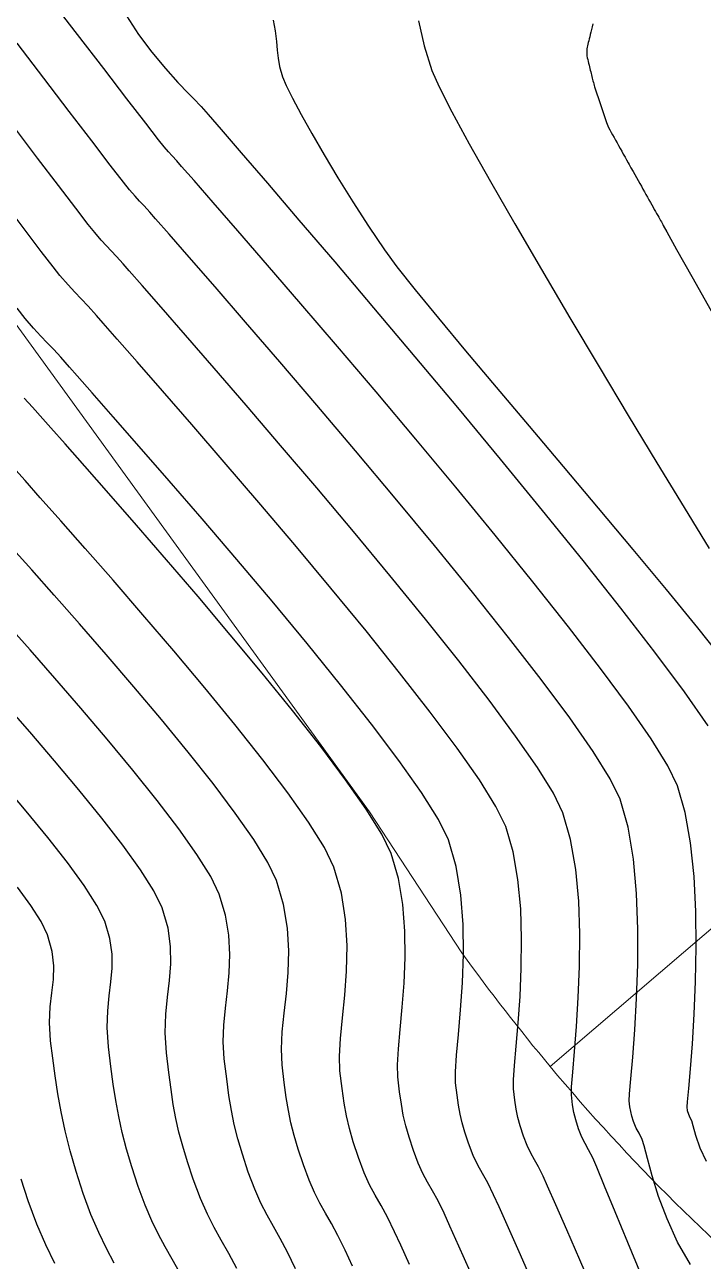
# Model space of a CAD drawing. Header units: millimetres. Extents: x 340454 to 342791, y 6993867 to 6995092.
# Drawn here: x 341734.6 to 341767.2, y 6994327.8 to 6994387.2 of the extents above; entities that cross this region are included whole.
import ezdxf

# ---------------------------------------------------------------- set-up
doc = ezdxf.new("R2010")
doc.units = ezdxf.units.MM
doc.header["$LTSCALE"] = 10
for name, color, linetype in [('T-HM-CURVA_INTERMEDIARIA', 45, 'Continuous'), ('T-HM-CURVA_MESTRA', 20, 'Continuous'), ('URB-Calçadas', 2, 'Continuous'), ('URB-Quadras', 3, 'Continuous')]:
    doc.layers.add(name, color=color, linetype=linetype)

msp = doc.modelspace()

# ---------------------------------------------------------------- linework, layer by layer
at = {"layer": 'T-HM-CURVA_INTERMEDIARIA', "color": 45, "linetype": 'Continuous', "lineweight": -3, "flags": 128}
for points, elevation in [([(341739.501, 6994387.608), (341740.08, 6994386.714), (341740.718, 6994385.862), (341741.364, 6994385.086), (341741.965, 6994384.417), (341742.469, 6994383.888), (341742.823, 6994383.53), (341742.975, 6994383.377), (341743.084, 6994383.256), (341743.194, 6994383.136), (341743.422, 6994382.874), (341744.041, 6994382.159), (341745.006, 6994381.042), (341746.268, 6994379.575), (341747.781, 6994377.81), (341749.497, 6994375.798), (341751.369, 6994373.592), (341753.349, 6994371.243), (341755.391, 6994368.803), (341757.447, 6994366.324), (341759.469, 6994363.857), (341761.411, 6994361.455), (341763.224, 6994359.169), (341764.863, 6994357.051), (341766.279, 6994355.152), (341767.425, 6994353.525)], 696), ([(341746.549, 6994387.413), (341746.64, 6994386.896), (341746.708, 6994386.378), (341746.74, 6994385.959), (341746.775, 6994385.578), (341746.848, 6994385.175), (341746.996, 6994384.686), (341747.174, 6994384.271), (341747.477, 6994383.658), (341747.891, 6994382.877), (341748.401, 6994381.96), (341748.993, 6994380.935), (341749.653, 6994379.833), (341750.365, 6994378.685), (341751.116, 6994377.52), (341751.891, 6994376.37), (341752.486, 6994375.567), (341753.362, 6994374.464), (341754.477, 6994373.103), (341755.788, 6994371.53), (341757.255, 6994369.786), (341758.833, 6994367.917), (341760.481, 6994365.967), (341762.156, 6994363.977), (341763.817, 6994361.994), (341765.42, 6994360.06), (341766.924, 6994358.219), (341768.286, 6994356.515)], 697), ([(341753.526, 6994387.375), (341753.802, 6994386.171), (341754.167, 6994384.992), (341754.517, 6994384.198), (341755.126, 6994383.006), (341755.959, 6994381.475), (341756.978, 6994379.662), (341758.148, 6994377.626), (341759.432, 6994375.426), (341760.794, 6994373.12), (341762.196, 6994370.766), (341763.603, 6994368.422), (341764.978, 6994366.148), (341766.285, 6994364), (341767.486, 6994362.039)], 698), ([(341761.903, 6994387.231), (341761.866, 6994387.082), (341761.834, 6994386.954), (341761.803, 6994386.828), (341761.775, 6994386.717), (341761.749, 6994386.609), (341761.724, 6994386.511), (341761.701, 6994386.418), (341761.68, 6994386.332), (341761.659, 6994386.25), (341761.64, 6994386.173), (341761.622, 6994386.103), (341761.605, 6994386.032), (341761.603, 6994385.86), (341761.604, 6994385.7), (341761.628, 6994385.605), (341761.651, 6994385.513), (341761.673, 6994385.423), (341761.694, 6994385.336), (341761.716, 6994385.251), (341761.736, 6994385.168), (341761.756, 6994385.089), (341761.776, 6994385.007), (341761.795, 6994384.929), (341761.814, 6994384.852), (341761.833, 6994384.777), (341761.851, 6994384.702), (341761.87, 6994384.629), (341761.888, 6994384.557), (341761.905, 6994384.486), (341761.923, 6994384.415), (341761.94, 6994384.346), (341761.957, 6994384.277), (341761.974, 6994384.208), (341762.041, 6994384.011), (341762.199, 6994383.544), (341762.391, 6994382.98), (341762.559, 6994382.493), (341762.644, 6994382.256), (341762.708, 6994382.136), (341762.778, 6994382.018), (341762.846, 6994381.896), (341762.917, 6994381.77), (341762.988, 6994381.644), (341763.061, 6994381.512), (341763.134, 6994381.382), (341763.21, 6994381.247), (341763.285, 6994381.113), (341763.363, 6994380.974), (341763.449, 6994380.821), (341763.519, 6994380.697), (341763.595, 6994380.561), (341763.642, 6994380.477), (341763.677, 6994380.415), (341763.732, 6994380.317), (341763.835, 6994380.132), (341763.915, 6994379.99), (341763.994, 6994379.849), (341764.073, 6994379.708), (341764.151, 6994379.57), (341764.229, 6994379.43), (341764.304, 6994379.296), (341764.38, 6994379.161), (341764.452, 6994379.032), (341764.526, 6994378.901), (341764.594, 6994378.779), (341764.664, 6994378.655), (341764.728, 6994378.54), (341764.793, 6994378.425), (341764.852, 6994378.319), (341764.911, 6994378.214), (341764.965, 6994378.118), (341765.018, 6994378.024), (341765.065, 6994377.939), (341765.111, 6994377.857), (341765.152, 6994377.783), (341765.191, 6994377.715), (341765.225, 6994377.653), (341765.254, 6994377.601), (341765.284, 6994377.549), (341765.453, 6994377.246), (341765.925, 6994376.4), (341766.65, 6994375.102), (341767.578, 6994373.441)], 699), ([(341766.585, 6994327.651), (341765.967, 6994328.725), (341765.463, 6994329.838), (341765.06, 6994330.923), (341764.751, 6994331.915), (341764.523, 6994332.746), (341764.367, 6994333.35), (341764.274, 6994333.662), (341764.118, 6994333.964), (341763.987, 6994334.202), (341763.858, 6994334.513), (341763.775, 6994334.772), (341763.721, 6994334.991), (341763.683, 6994335.22), (341763.646, 6994335.509), (341763.661, 6994335.845), (341763.724, 6994336.568), (341763.814, 6994337.614), (341763.912, 6994338.919), (341764, 6994340.42), (341764.058, 6994342.054), (341764.065, 6994343.757), (341764.004, 6994345.466), (341763.855, 6994347.117), (341763.598, 6994348.647), (341763.215, 6994349.992), (341762.734, 6994350.975), (341761.909, 6994352.294), (341760.788, 6994353.9), (341759.418, 6994355.741), (341757.847, 6994357.768), (341756.123, 6994359.931), (341754.293, 6994362.177), (341752.404, 6994364.458), (341750.504, 6994366.722), (341748.641, 6994368.919), (341746.862, 6994370.999), (341745.215, 6994372.91), (341743.748, 6994374.603), (341742.507, 6994376.027), (341741.54, 6994377.132), (341740.896, 6994377.866), (341740.621, 6994378.18), (341740.348, 6994378.487), (341740.127, 6994378.719), (341739.906, 6994378.951), (341739.636, 6994379.261), (341739.344, 6994379.634), (341738.719, 6994380.445), (341737.83, 6994381.606), (341736.742, 6994383.028), (341735.525, 6994384.621), (341734.243, 6994386.299)], 694), ([(341764.236, 6994327.12), (341763.574, 6994328.707), (341762.967, 6994330.178), (341762.457, 6994331.421), (341762.085, 6994332.323), (341761.894, 6994332.774), (341761.697, 6994333.164), (341761.529, 6994333.463), (341761.374, 6994333.765), (341761.214, 6994334.167), (341761.078, 6994334.592), (341760.99, 6994334.95), (341760.927, 6994335.325), (341760.867, 6994335.797), (341760.874, 6994336.179), (341760.93, 6994336.891), (341761.016, 6994337.878), (341761.112, 6994339.088), (341761.2, 6994340.469), (341761.26, 6994341.966), (341761.273, 6994343.526), (341761.219, 6994345.097), (341761.079, 6994346.626), (341760.833, 6994348.058), (341760.463, 6994349.342), (341760.007, 6994350.281), (341759.235, 6994351.525), (341758.189, 6994353.03), (341756.915, 6994354.749), (341755.456, 6994356.636), (341753.854, 6994358.645), (341752.154, 6994360.731), (341750.4, 6994362.848), (341748.634, 6994364.949), (341746.9, 6994366.989), (341745.243, 6994368.922), (341743.705, 6994370.702), (341742.33, 6994372.283), (341741.162, 6994373.62), (341740.245, 6994374.665), (341739.621, 6994375.375), (341739.334, 6994375.702), (341739.023, 6994376.055), (341738.766, 6994376.327), (341738.529, 6994376.573), (341738.275, 6994376.847), (341737.967, 6994377.203), (341737.658, 6994377.595), (341737.059, 6994378.374), (341736.229, 6994379.462), (341735.226, 6994380.78), (341734.108, 6994382.25)], 693), ([(341761.954, 6994326.329), (341761.275, 6994327.882), (341760.65, 6994329.311), (341760.12, 6994330.52), (341759.727, 6994331.41), (341759.514, 6994331.886), (341759.292, 6994332.335), (341759.097, 6994332.684), (341758.92, 6994333.003), (341758.748, 6994333.359), (341758.57, 6994333.822), (341758.412, 6994334.304), (341758.301, 6994334.714), (341758.221, 6994335.108), (341758.155, 6994335.546), (341758.087, 6994336.086), (341758.086, 6994336.513), (341758.136, 6994337.213), (341758.217, 6994338.143), (341758.312, 6994339.259), (341758.4, 6994340.519), (341758.462, 6994341.879), (341758.479, 6994343.298), (341758.432, 6994344.731), (341758.301, 6994346.136), (341758.068, 6994347.471), (341757.712, 6994348.691), (341757.244, 6994349.651), (341756.452, 6994350.919), (341755.385, 6994352.445), (341754.09, 6994354.179), (341752.615, 6994356.072), (341751.006, 6994358.074), (341749.312, 6994360.136), (341747.579, 6994362.209), (341745.856, 6994364.243), (341744.19, 6994366.188), (341742.628, 6994367.995), (341741.218, 6994369.614), (341740.007, 6994370.996), (341739.044, 6994372.091), (341738.375, 6994372.851), (341738.047, 6994373.224), (341737.649, 6994373.676), (341737.321, 6994374.024), (341737.017, 6994374.339), (341736.691, 6994374.69), (341736.297, 6994375.145), (341735.972, 6994375.556), (341735.399, 6994376.303), (341734.628, 6994377.317), (341733.709, 6994378.532)], 692), ([(341759.077, 6994326.605), (341758.417, 6994328.108), (341757.84, 6994329.417), (341757.396, 6994330.418), (341757.134, 6994330.998), (341756.849, 6994331.572), (341756.601, 6994332.02), (341756.374, 6994332.428), (341756.154, 6994332.884), (341755.925, 6994333.476), (341755.753, 6994333.999), (341755.624, 6994334.449), (341755.527, 6994334.868), (341755.45, 6994335.3), (341755.38, 6994335.787), (341755.308, 6994336.374), (341755.3, 6994336.907), (341755.355, 6994337.698), (341755.446, 6994338.701), (341755.548, 6994339.875), (341755.635, 6994341.175), (341755.682, 6994342.557), (341755.664, 6994343.979), (341755.555, 6994345.395), (341755.329, 6994346.764), (341754.96, 6994348.04), (341754.48, 6994349.023), (341753.67, 6994350.312), (341752.582, 6994351.856), (341751.269, 6994353.6), (341749.782, 6994355.491), (341748.173, 6994357.476), (341746.493, 6994359.502), (341744.796, 6994361.514), (341743.132, 6994363.46), (341741.553, 6994365.286), (341740.112, 6994366.938), (341738.861, 6994368.364), (341737.85, 6994369.509), (341737.133, 6994370.321), (341736.761, 6994370.746), (341736.348, 6994371.216), (341736.002, 6994371.588), (341735.69, 6994371.913), (341735.378, 6994372.238), (341735.035, 6994372.613), (341734.628, 6994373.086), (341734.244, 6994373.571)], 691), ([(341753.088, 6994327.644), (341752.67, 6994328.575), (341752.375, 6994329.223), (341752.029, 6994329.926), (341751.723, 6994330.489), (341751.442, 6994330.983), (341751.176, 6994331.482), (341750.912, 6994332.058), (341750.637, 6994332.785), (341750.389, 6994333.537), (341750.204, 6994334.183), (341750.064, 6994334.786), (341749.953, 6994335.406), (341749.853, 6994336.107), (341749.749, 6994336.951), (341749.725, 6994337.657), (341749.779, 6994338.512), (341749.877, 6994339.494), (341749.985, 6994340.58), (341750.067, 6994341.745), (341750.091, 6994342.967), (341750.02, 6994344.222), (341749.82, 6994345.487), (341749.458, 6994346.739), (341749, 6994347.682), (341748.246, 6994348.887), (341747.246, 6994350.305), (341746.05, 6994351.886), (341744.706, 6994353.581), (341743.264, 6994355.339), (341741.775, 6994357.113), (341740.288, 6994358.852), (341738.852, 6994360.507), (341737.518, 6994362.028), (341736.335, 6994363.367), (341735.352, 6994364.473), (341734.62, 6994365.297), (341734.187, 6994365.79)], 689), ([(341750.348, 6994327.564), (341749.995, 6994328.335), (341749.651, 6994329.042), (341749.341, 6994329.62), (341749.056, 6994330.124), (341748.788, 6994330.604), (341748.527, 6994331.115), (341748.265, 6994331.709), (341747.992, 6994332.439), (341747.743, 6994333.191), (341747.548, 6994333.846), (341747.396, 6994334.448), (341747.275, 6994335.044), (341747.171, 6994335.678), (341747.073, 6994336.395), (341746.97, 6994337.239), (341746.935, 6994337.995), (341746.98, 6994338.822), (341747.072, 6994339.714), (341747.177, 6994340.664), (341747.26, 6994341.668), (341747.289, 6994342.718), (341747.229, 6994343.809), (341747.046, 6994344.935), (341746.706, 6994346.089), (341746.287, 6994346.963), (341745.61, 6994348.058), (341744.717, 6994349.333), (341743.652, 6994350.746), (341742.456, 6994352.255), (341741.174, 6994353.819), (341739.847, 6994355.396), (341738.518, 6994356.945), (341737.231, 6994358.424), (341736.027, 6994359.791), (341734.949, 6994361.005), (341734.04, 6994362.024)], 688), ([(341747.615, 6994327.447), (341747.226, 6994328.247), (341746.875, 6994328.902), (341746.553, 6994329.472), (341746.249, 6994330.016), (341745.954, 6994330.595), (341745.657, 6994331.267), (341745.348, 6994332.093), (341745.066, 6994332.944), (341744.845, 6994333.686), (341744.673, 6994334.368), (341744.535, 6994335.043), (341744.418, 6994335.76), (341744.308, 6994336.571), (341744.19, 6994337.527), (341744.143, 6994338.338), (341744.175, 6994339.149), (341744.254, 6994339.967), (341744.35, 6994340.8), (341744.43, 6994341.655), (341744.462, 6994342.539), (341744.415, 6994343.46), (341744.256, 6994344.423), (341743.955, 6994345.438), (341743.546, 6994346.282), (341742.882, 6994347.342), (341742.008, 6994348.575), (341740.968, 6994349.937), (341739.808, 6994351.384), (341738.572, 6994352.874), (341737.307, 6994354.362), (341736.057, 6994355.806), (341734.867, 6994357.162), (341733.783, 6994358.386)], 687), ([(341744.8, 6994327.453), (341744.409, 6994328.184), (341744.049, 6994328.821), (341743.71, 6994329.428), (341743.38, 6994330.074), (341743.049, 6994330.825), (341742.704, 6994331.747), (341742.424, 6994332.587), (341742.198, 6994333.327), (341742.017, 6994334.006), (341741.869, 6994334.662), (341741.745, 6994335.333), (341741.634, 6994336.057), (341741.526, 6994336.871), (341741.411, 6994337.816), (341741.349, 6994338.784), (341741.382, 6994339.667), (341741.468, 6994340.492), (341741.564, 6994341.29), (341741.628, 6994342.089), (341741.617, 6994342.918), (341741.49, 6994343.808), (341741.203, 6994344.787), (341740.809, 6994345.595), (341740.166, 6994346.609), (341739.319, 6994347.785), (341738.318, 6994349.08), (341737.207, 6994350.448), (341736.034, 6994351.845), (341734.847, 6994353.228), (341733.691, 6994354.55)], 686), ([(341738.911, 6994327.719), (341738.535, 6994328.419), (341738.162, 6994329.183), (341737.789, 6994330.049), (341737.415, 6994331.056), (341737.071, 6994332.114), (341736.786, 6994333.114), (341736.551, 6994334.065), (341736.359, 6994334.976), (341736.201, 6994335.855), (341736.069, 6994336.711), (341735.955, 6994337.554), (341735.852, 6994338.392), (341735.797, 6994339.273), (341735.834, 6994340.028), (341735.912, 6994340.702), (341735.986, 6994341.34), (341736.007, 6994341.987), (341735.928, 6994342.687), (341735.7, 6994343.486), (341735.394, 6994344.117), (341734.904, 6994344.89), (341734.263, 6994345.777)], 684), ([(341736.058, 6994327.695), (341735.62, 6994328.595), (341735.188, 6994329.593), (341734.771, 6994330.71), (341734.433, 6994331.756)], 683)]:
    msp.add_lwpolyline(points, dxfattribs=dict(at, elevation=elevation))
at = {"layer": 'T-HM-CURVA_MESTRA', "color": 20, "linetype": 'Continuous', "lineweight": -3, "flags": 128}
for points, elevation in [([(341767.354, 6994332.597), (341767.053, 6994333.241), (341766.847, 6994333.847), (341766.719, 6994334.316), (341766.654, 6994334.55), (341766.573, 6994334.702), (341766.503, 6994334.859), (341766.453, 6994335.033), (341766.425, 6994335.221), (341766.445, 6994335.469), (341766.504, 6994336.096), (341766.587, 6994337.044), (341766.679, 6994338.255), (341766.766, 6994339.675), (341766.832, 6994341.245), (341766.863, 6994342.909), (341766.844, 6994344.609), (341766.759, 6994346.29), (341766.595, 6994347.893), (341766.335, 6994349.363), (341765.966, 6994350.643), (341765.499, 6994351.601), (341764.698, 6994352.89), (341763.606, 6994354.464), (341762.268, 6994356.276), (341760.726, 6994358.28), (341759.024, 6994360.429), (341757.205, 6994362.677), (341755.312, 6994364.978), (341753.39, 6994367.285), (341751.482, 6994369.552), (341749.63, 6994371.732), (341747.878, 6994373.778), (341746.271, 6994375.645), (341744.85, 6994377.286), (341743.66, 6994378.654), (341742.744, 6994379.703), (341742.145, 6994380.387), (341741.908, 6994380.658), (341741.694, 6994380.896), (341741.518, 6994381.079), (341741.306, 6994381.319), (341741.04, 6994381.657), (341740.42, 6994382.459), (341739.516, 6994383.631), (341738.4, 6994385.08), (341737.145, 6994386.711), (341735.821, 6994388.433)], 695), ([(341756.005, 6994327.309), (341755.464, 6994328.53), (341755.033, 6994329.496), (341754.755, 6994330.111), (341754.462, 6994330.707), (341754.202, 6994331.184), (341753.964, 6994331.603), (341753.738, 6994332.026), (341753.514, 6994332.515), (341753.281, 6994333.13), (341753.071, 6994333.768), (341752.914, 6994334.316), (341752.795, 6994334.827), (341752.701, 6994335.353), (341752.617, 6994335.947), (341752.528, 6994336.662), (341752.512, 6994337.243), (341752.559, 6994338.014), (341752.646, 6994338.944), (341752.746, 6994340.004), (341752.834, 6994341.163), (341752.885, 6994342.391), (341752.873, 6994343.658), (341752.773, 6994344.934), (341752.561, 6994346.188), (341752.209, 6994347.39), (341751.76, 6994348.317), (341751.016, 6994349.514), (341750.022, 6994350.933), (341748.826, 6994352.527), (341747.474, 6994354.25), (341746.01, 6994356.055), (341744.482, 6994357.896), (341742.936, 6994359.724), (341741.418, 6994361.494), (341739.973, 6994363.159), (341738.649, 6994364.672), (341737.491, 6994365.986), (341736.545, 6994367.055), (341735.857, 6994367.831), (341735.474, 6994368.268), (341734.987, 6994368.822), (341734.579, 6994369.261)], 690), ([(341742.047, 6994327.277), (341741.691, 6994327.913), (341741.356, 6994328.504), (341741.034, 6994329.099), (341740.716, 6994329.747), (341740.394, 6994330.498), (341740.059, 6994331.402), (341739.748, 6994332.344), (341739.495, 6994333.197), (341739.289, 6994333.991), (341739.122, 6994334.755), (341738.982, 6994335.519), (341738.86, 6994336.312), (341738.747, 6994337.164), (341738.631, 6994338.104), (341738.568, 6994339.026), (341738.592, 6994339.829), (341738.666, 6994340.548), (341738.751, 6994341.22), (341738.81, 6994341.879), (341738.805, 6994342.561), (341738.698, 6994343.302), (341738.452, 6994344.137), (341738.077, 6994344.898), (341737.465, 6994345.851), (341736.661, 6994346.953), (341735.714, 6994348.159), (341734.671, 6994349.427), (341733.579, 6994350.712)], 685)]:
    msp.add_lwpolyline(points, dxfattribs=dict(at, elevation=elevation))
at = {"layer": 'URB-Calçadas', "lineweight": 0}
msp.add_lwpolyline([(341465.549, 6994408.477, 0.017619), (341608.344, 6994403.976, 0.095454), (341661.137, 6994415.012), (341661.137, 6994415.012), (341661.137, 6994415.012, 0.080859), (341702.01, 6994444.146), (341702.01, 6994444.146, -0.216427), (341713.237, 6994445.318), (341715.159, 6994444.283, -0.070464), (341719.112, 6994441.373), (341762.085, 6994399.264, -0.1217), (341777.729, 6994375.246, 0.346942), (341824.461, 6994337.89), (341885.502, 6994331.862, 0.032652), (341897.249, 6994331.897, 0.063839), (341919.984, 6994336.412, 0.019522), (341947.001, 6994347.519, -0.066321), (342002.369, 6994364.024, 0.079793), (342013.358, 6994369.194), (342015.438, 6994375.96, 0.055249), (342044.396, 6994473.014), (342044.366, 6994491.724, 0.02818), (342048.626, 6994542.987, -0.045751), (342067.037, 6994709.74)], format="xyb", dxfattribs=at)
at = {"layer": 'URB-Quadras', "color": 252, "lineweight": 0}
for points in [[(341760.357, 6994397.458), (341715.842, 6994441.08), (341715.812, 6994441.108, -0.073872), (341712.783, 6994406.509), (341712.355, 6994402.898), (341751.162, 6994349.389), (341755.611, 6994342.619, 0.018127), (341759.849, 6994337.16), (341783.148, 6994357.069, -0.095088), (341775.325, 6994374.547, 0.121255)], [(341824.328, 6994335.391, -0.242493), (341783.148, 6994357.069), (341759.849, 6994337.16, 0.093375), (341787.12, 6994314.736, 0.111669), (341822.429, 6994305.438), (341829.5, 6994304.714), (341855.043, 6994302.871), (341900.835, 6994299.568), (341920.811, 6994334.053, -0.063932), (341897.42, 6994329.403, -0.032775), (341885.301, 6994329.369)]]:
    msp.add_lwpolyline(points, format="xyb", close=True, dxfattribs=at)
msp.add_lwpolyline([(342048.503, 6994361.753), (342015.495, 6994367.637, -0.08624), (342002.91, 6994361.578, 0.066486), (341948.033, 6994345.242, 0.000965), (341948.033, 6994345.242, -0.019539), (341920.811, 6994334.053, -0.063932), (341897.42, 6994329.403, -0.032775), (341885.301, 6994329.369), (341824.328, 6994335.391, -0.240939), (341824.328, 6994335.391, -0.345548), (341775.325, 6994374.547, 0.121255), (341760.357, 6994397.458), (341715.842, 6994441.08)], format="xyb", dxfattribs=at)

doc.saveas('drawing.dxf')
